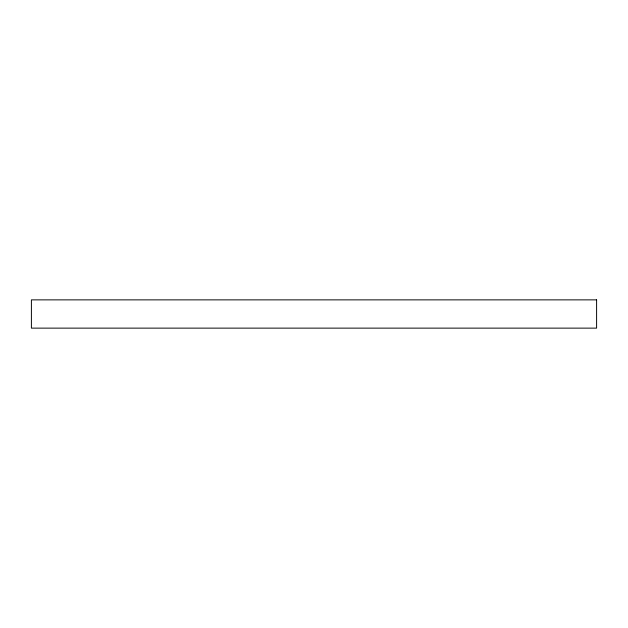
<?xml version="1.0" encoding="UTF-8"?>
<svg xmlns="http://www.w3.org/2000/svg" width="628" height="628" viewBox="0 0 628 628"><rect width="100%" height="100%" fill="white"/><g stroke="black" fill="none" stroke-linecap="round" stroke-linejoin="round"><path stroke-width="0.94" d="M596.6 299.87L31.4 299.87L31.4 328.13L596.6 328.13L596.6 299.87"/></g></svg>
